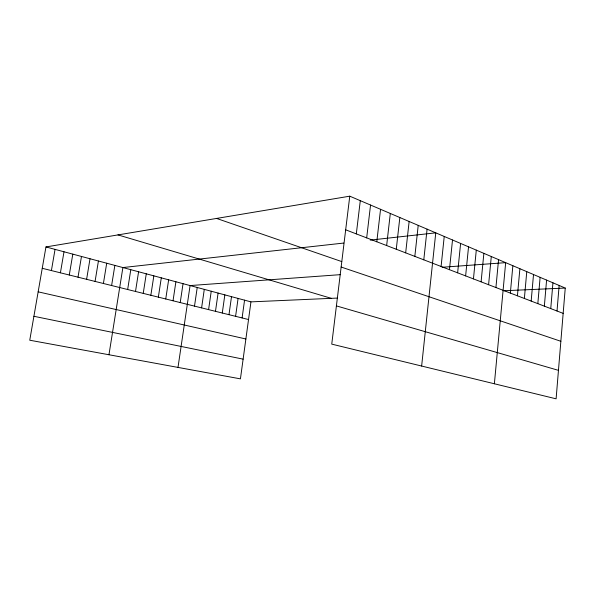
<?xml version="1.0" encoding="UTF-8"?>
<svg xmlns="http://www.w3.org/2000/svg" width="595" height="595" viewBox="0 0 595 595"><rect width="100%" height="100%" fill="white"/><g stroke="black" fill="none" stroke-linecap="round" stroke-linejoin="round"><path stroke-width="0.89" d="M565.25 288.054L556.109 398.821L331.75 344.126L349.771 196.179L565.25 288.054L503.638 290.762M550.747 308.604L552.934 282.804M557.017 311.007L559.151 285.459M544.351 306.142L546.589 280.104M531.171 301.077L533.514 274.526M537.828 303.636L540.119 277.344M524.374 298.467L526.768 271.647M517.427 295.804L519.889 268.717M494.378 383.775L505.676 262.655L442.137 267.267M510.339 293.075L512.86 265.72M495.925 287.541L498.565 259.621M488.592 284.722L491.291 256.519M481.102 281.844L483.869 253.358M465.625 275.901L468.54 246.821M473.449 278.906L476.29 250.123M457.637 272.83L460.612 243.437M449.456 269.684L452.512 239.986M441.096 266.478L444.234 236.453M421.639 366.044L435.763 232.846L370.231 240.112M423.789 259.829L427.091 229.149M414.834 256.386L418.218 225.364M405.664 252.86L409.137 221.489M396.263 249.253L399.84 217.525M386.646 245.557L390.313 213.464M376.784 241.763L380.555 209.299M366.676 237.881L370.551 205.037M356.308 233.902L360.295 200.664M337.558 298.065L250.949 301.873L240.432 378.859L29.75 340.221L45.956 246.94L349.771 196.179M242.106 317.946L244.56 300.155M228.978 314.688L231.507 296.66M235.59 316.332L238.082 298.422M222.277 313.022L224.843 294.875M208.592 309.623L211.232 291.23M215.479 311.334L218.09 293.067M201.601 307.883L204.286 289.363M194.505 306.12L197.235 287.474M180.226 302.572L183.037 283.674M178.002 367.405L190.08 285.563L340.481 274.645M173.033 300.787L175.897 281.755M165.745 298.98L168.645 279.814M150.847 295.276L153.837 275.849M158.352 297.143L161.297 277.843M143.231 293.387L146.273 273.819M135.504 291.468L138.59 271.759M127.657 289.52L130.796 269.676M108.959 354.746L122.89 267.557L343.776 243.05M103.404 283.495L106.706 263.213M111.615 285.533L114.857 265.4M95.074 281.428L98.428 260.997M86.61 279.323L90.016 258.743M78.012 277.188L81.478 256.46M69.28 275.016L72.806 254.132M60.415 272.815L64 251.774M51.401 270.576L55.052 249.372M33.908 316.287L243.124 359.149M38.154 291.84L245.884 338.986M42.245 268.3L248.539 319.545M45.956 246.94L250.949 301.873M336.406 305.897L558.46 370.35M117.981 234.906L331.311 298.34M341.143 267.036L560.854 341.292M216.573 218.432L341.761 261.584M345.68 229.811L563.16 313.372"/></g></svg>
